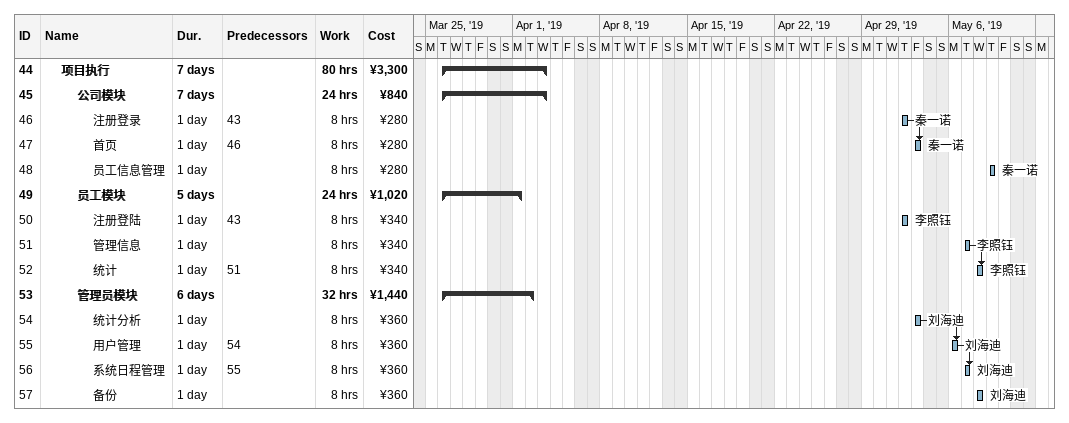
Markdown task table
| ID | Level | Task | Duration | Start | Finish | Predecessors | Resources | Work (h) | Cost (¥) |
|---|---|---|---|---|---|---|---|---|---|
| 44 | 2 | **项目执行** | 7d | 2019-03-26 | 2019-04-03 |  |  | 80 | 3300 |
| 45 | 3 | **公司模块** | 7d | 2019-03-26 | 2019-04-03 |  |  | 24 | 840 |
| 46 | 4 | 注册登录 | 1d | 2019-05-02 | 2019-05-02 | 43 | 秦一诺 | 8 | 280 |
| 47 | 4 | 首页 | 1d | 2019-05-03 | 2019-05-03 | 46 | 秦一诺 | 8 | 280 |
| 48 | 4 | 员工信息管理 | 1d | 2019-05-09 | 2019-05-09 |  | 秦一诺 | 8 | 280 |
| 49 | 3 | **员工模块** | 5d | 2019-03-26 | 2019-04-01 |  |  | 24 | 1020 |
| 50 | 4 | 注册登陆 | 1d | 2019-05-02 | 2019-05-02 | 43 | 李照钰 | 8 | 340 |
| 51 | 4 | 管理信息 | 1d | 2019-05-07 | 2019-05-07 |  | 李照钰 | 8 | 340 |
| 52 | 4 | 统计 | 1d | 2019-05-08 | 2019-05-08 | 51 | 李照钰 | 8 | 340 |
| 53 | 3 | **管理员模块** | 6d | 2019-03-26 | 2019-04-02 |  |  | 32 | 1440 |
| 54 | 4 | 统计分析 | 1d | 2019-05-03 | 2019-05-03 |  | 刘海迪 | 8 | 360 |
| 55 | 4 | 用户管理 | 1d | 2019-05-06 | 2019-05-06 | 54 | 刘海迪 | 8 | 360 |
| 56 | 4 | 系统日程管理 | 1d | 2019-05-07 | 2019-05-07 | 55 | 刘海迪 | 8 | 360 |
| 57 | 4 | 备份 | 1d | 2019-05-08 | 2019-05-08 |  | 刘海迪 | 8 | 360 |
